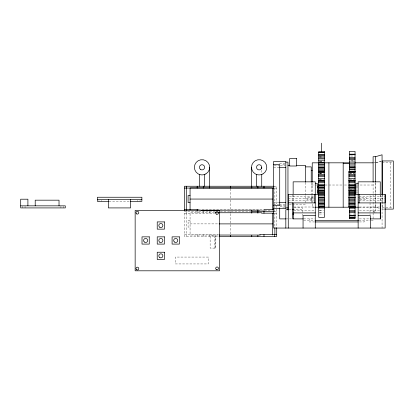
<?xml version="1.0" encoding="UTF-8"?>
<svg xmlns="http://www.w3.org/2000/svg" width="414" height="414" viewBox="0 0 414 414"><rect width="100%" height="100%" fill="white"/><g stroke="black" fill="none" stroke-linecap="round" stroke-linejoin="round"><path stroke-width="0.31" stroke-dasharray="2.07 1.55" d="M215.528 248.105L215.544 235.83L210.136 235.83L210.136 248.105L215.528 248.105L215.528 235.83M375.731 162.826L381.656 161.113M376.14 162.63L381.47 161.082M350.591 156.011L354.42 156.042M319.36 156.859L323.189 156.859M319.36 156.927L323.189 156.927M319.36 157.31L323.189 157.304M350.539 160.492L354.446 160.477M352.003 160.958L354.446 160.958M319.36 161.481L323.189 161.481M319.36 161.62L323.189 161.62M382.246 162.712L392.684 162.712M373.63 162.826L375.545 162.8M285.215 163.613L279.719 163.613L279.719 162.371M282.772 164.529L285.215 164.529M274.223 165.445L279.108 165.445M280.33 165.445L285.215 165.445M273.613 167.582L279.108 167.582M319.36 173.445L323.189 173.445M319.577 173.802L323.241 173.802M349.561 173.802L354.446 173.802M319.577 173.854L323.241 173.854M349.561 173.854L354.446 173.854M319.36 179.133L323.189 179.133M319.36 179.34L323.241 179.278M349.561 179.278L354.446 179.278M311.23 185.017L314.386 185.017M315.018 185.017L316.912 185.017M325.119 185.017L328.276 185.017M328.907 185.017L342.559 185.017M344.453 185.017L348.272 185.017M356.552 185.017L373.102 185.017M356.459 186.176L357.582 186.176M274.208 186.243L276.707 186.243L276.707 227.043M356.459 187.366L357.582 187.366M276.707 188.075L274.565 188.075L274.565 186.243M349.954 189.384L354.42 189.384M356.459 190.911L357.582 190.911M356.459 192.101L357.582 192.101M289.407 196.386L314.283 196.386M359.135 196.386L385.149 196.386M313.372 197.701L307.028 197.701L307.028 199.532L313.372 199.532M358.141 197.701L366.385 197.701L366.385 199.532L358.141 199.532M288.263 198.617L314.283 198.617M359.135 198.617L385.149 198.617M311.23 199.496L312.234 199.496M288.263 200.852L314.283 200.852M359.135 200.852L384.58 200.852M108.991 201.364L129.918 201.364M273.613 202.451L279.719 202.451M273.613 204.588L278.757 204.588M279.398 204.588L285.184 204.588M289.226 204.573L291.746 204.573M292.377 204.573L305.625 204.573L305.625 203.905M279.719 205.504L285.215 205.504M280.04 206.42L285.184 206.42M293.78 207.01L314.64 207.01M359.404 207.01L379.633 207.01M314.8 207.207L312.234 207.207L312.234 181.27M359.098 207.207L375.731 207.207L379.286 208.237M382.246 207.321L392.684 207.321M294.235 207.766L302.344 207.766L302.344 215.534M282.772 207.916L285.215 207.916M384.089 209.091L382.246 209.091L382.246 194.973M198.487 209.51L263.376 209.51M289.003 209.732L302.344 209.732M260.939 210.198L272.536 210.198M319.36 210.172L323.189 210.172M293.78 210.483L314.64 210.483M319.36 210.483L323.189 210.483M359.404 210.483L379.633 210.483M215.213 211.342L184.463 211.342L184.463 236.441L218.416 236.441M220.336 211.342L251.081 211.342M274.14 211.342L276.707 211.342M373.102 211.854L376.73 212.222M373.102 211.984L375.545 211.984L375.545 182.398M319.36 212.398L323.189 212.398M214.55 212.749L190.067 212.749L190.067 235.038L218.416 235.038M319.36 212.729L323.189 212.729M184.463 213.174L214.54 213.174M276.707 213.174L274.565 213.174L274.565 209.51M319.36 214.022L323.189 214.022M349.318 214.038L355.057 214.022M285.826 218.892L292.18 218.892M303.669 218.892L314.661 218.892M359.362 218.892L369.712 218.892M190.067 220.326L188.101 220.326L188.101 227.457L190.067 227.457M303.628 220.419L314.63 220.419M358.948 220.419L370.53 220.419M371.172 220.419L373.102 220.419L373.102 182.398M314.661 221.945L309.165 221.945L309.165 218.892M359.362 221.945L364.248 221.945L364.248 218.892M190.067 223.891L218.416 223.891M184.463 234.609L218.39 234.609M375.545 207.233L379.1 208.263M390.216 162.712L390.216 207.321M382.065 193.788L382.065 228.052M380.569 194.906L380.569 201.654M380.264 194.958L380.264 201.685M375.731 182.465L375.731 207.207M370.049 195.584L370.049 214.897M352.003 160.477L352.003 161.419M321.595 160.927L321.595 162.195M311.23 182.496L311.23 202.534M305.625 182.486L305.625 202.534M293.148 194.958L293.148 201.685M292.843 194.906L292.843 201.654M279.719 207.031L279.719 207.662M274.87 188.075L274.87 209.51M274.87 213.174L274.87 227.043M261.731 170.278L261.731 173.243M230.582 188.706L230.582 199.424M230.582 200.055L230.582 209.51M230.582 211.342L230.582 213.174M230.582 213.805L230.582 234.609M214.856 235.83L214.856 248.105M209.396 211.342L209.396 213.174M209.396 234.609L209.396 236.441M203.29 211.342L203.29 213.174M203.29 234.609L203.29 236.441M197.183 211.342L197.183 213.174M197.183 234.609L197.183 236.441M186.6 211.342L186.6 213.174M186.6 234.609L186.6 236.441M186.295 213.174L186.295 234.609M140.03 200.36L140.03 201.364M137.531 200.36L137.531 201.364M101.471 200.36L101.471 201.364M98.967 200.36L98.967 201.364M63.704 206.358L63.704 207.916M60.925 206.358L60.925 207.916M25.052 206.358L25.052 207.916M22.273 206.358L22.273 207.916M208.335 257.068L175.36 257.068L175.36 263.935L208.335 263.935L208.335 257.068"/><path stroke-width="0.62" d="M380.264 213.148L380.264 202.907L358.141 202.907M288.248 194.476L292.843 194.332M373.102 182.098L373.102 156.715L375.545 156.715L382.065 154.779L382.065 194.223M324.462 151.622L318.723 151.586L318.723 171.738M318.723 152.29L324.462 152.29M318.723 152.678L324.462 152.678M349.318 154.189L355.057 154.189M318.723 154.5L324.462 154.438M349.318 154.727L355.057 154.727M318.723 155.141L324.462 155.141M318.723 156.057L324.462 156.057M349.318 157.496L355.057 157.491M318.723 157.905L324.462 157.905M349.318 158.36L355.057 158.36M318.723 158.857L324.462 158.857M349.318 159.685L355.057 159.685M318.723 160.234L324.462 160.234M349.318 162.029L355.057 162.029M285.826 162.117L287.963 162.117L287.963 209.851M318.723 162.573L324.462 162.573M318.723 162.702L324.462 162.702M318.723 162.826L312.234 162.826L312.234 181.824M324.462 162.826L349.545 162.826M355.279 162.826L373.102 162.826M349.318 163.219L355.057 163.219M343.18 163.582L349.613 163.582M318.723 163.908L324.462 163.908M273.613 164.529L279.719 164.529L279.719 205.504L273.613 205.504M318.723 164.756L324.462 164.756M349.318 164.917L355.057 164.917M287.963 165.46L289.857 165.46M296.791 165.46L305.625 165.46L305.625 182.082M318.723 165.952L324.462 165.952M349.318 166.19L355.057 166.19M305.625 166.878L311.23 166.878L311.23 182.082M318.723 167.158L324.462 167.158M349.318 167.204L355.057 167.204M279.719 167.582L285.826 167.582M318.723 167.665L324.462 167.665M349.318 167.66L355.057 167.66M318.723 168.275L324.462 168.275M349.318 168.995L355.057 168.995M318.723 169.756L324.462 169.756M349.318 169.776L355.057 169.776M318.723 170.397L324.462 170.397M311.23 170.537L312.234 170.537M355.057 171.267L349.318 171.267L349.318 151.415L355.057 151.415L355.057 218.618L349.318 218.618L349.318 206.679M324.462 171.406L318.356 171.406L318.356 207.026L324.462 207.026M355.057 171.406L348.95 171.406L348.95 207.026L355.057 207.026M318.356 171.567L324.462 171.567M348.95 171.567L355.057 171.567M318.356 172.001L324.462 172.001M348.95 172.001L355.057 172.001M318.356 172.534L324.462 172.534M348.95 172.534L355.057 172.534M318.356 174.61L324.462 174.61M348.95 174.61L355.057 174.61M318.356 175.339L324.462 175.339M348.95 175.339L355.057 175.339M318.356 176.478L324.462 176.478M348.95 176.478L355.057 176.478M318.356 178.455L324.462 178.455M348.95 178.455L355.057 178.455M318.356 180.245L324.462 180.245M348.95 180.245L355.057 180.245M318.356 180.592L324.462 180.592M348.95 180.592L355.057 180.592M318.356 181.022L324.462 181.022M348.95 181.022L355.057 181.022M318.356 181.13L324.462 181.13M348.95 181.13L355.057 181.13M318.356 182.683L324.462 182.683M348.95 182.683L355.057 182.683M315.271 183.614L317.517 183.614L317.517 194.663L315.271 194.663M358.141 183.614L355.895 183.614L355.895 194.663L358.141 194.663M318.356 184.22L324.462 184.22M348.95 184.22L355.057 184.22M318.356 185.213L324.462 185.213M348.95 185.213L355.057 185.213M318.356 185.544L324.462 185.544M348.95 185.544L355.057 185.544M317.517 186.176L318.733 186.176M273.944 186.243L184.463 186.243L184.463 210.731M318.356 186.859L324.462 186.859M348.95 186.859L355.057 186.859M318.356 187.325L324.462 187.325M348.95 187.325L355.057 187.325M317.517 187.366L318.733 187.366M318.356 187.563L324.462 187.563M348.95 187.563L355.057 187.563M184.463 188.075L273.944 188.075M318.356 188.266L324.462 188.266M348.95 188.266L355.057 188.266M318.356 189.964L324.462 189.964M348.95 189.964L355.057 189.964M318.356 190.802L324.462 190.802M348.95 190.802L355.057 190.802M318.356 190.875L324.462 190.875M348.95 190.875L355.057 190.875M317.517 190.911L318.733 190.911M318.356 191.092L324.462 191.092M348.95 191.092L355.057 191.092M317.517 192.101L318.733 192.101M318.356 192.5L324.462 192.5M348.95 192.5L355.057 192.5M318.356 193.079L324.462 193.079M348.95 193.079L355.057 193.079M318.356 193.892L324.462 193.892M348.95 193.892L355.057 193.892M315.271 194.332L293.148 194.332L293.148 181.839L315.271 181.839L315.271 228.052M358.141 194.332L380.264 194.332L380.264 181.839L358.141 181.839L358.141 228.052M380.569 194.332L385.17 194.476L385.149 202.907L380.569 202.907M318.356 194.471L324.462 194.471M348.95 194.471L355.057 194.471M190.067 195.491L188.101 195.491L188.101 202.622L190.067 202.622M318.356 195.651L324.462 195.651M348.95 195.651L355.057 195.651M318.356 197.183L324.462 197.183M348.95 197.183L355.057 197.183M318.356 197.204L324.462 197.204M348.95 197.204L355.057 197.204M318.356 197.54L324.462 197.54M348.95 197.54L355.057 197.54M318.356 198.13L324.462 198.13M348.95 198.13L355.057 198.13M190.067 199.056L272.536 199.056M97.393 199.351L141.878 199.351M318.356 199.615L324.462 199.615M348.95 199.615L355.057 199.615M318.356 200.433L324.462 200.433M348.95 200.433L355.057 200.433M108.354 201.364L97.393 201.364L97.393 197.245L141.878 197.245L141.878 201.364L130.275 201.364M318.356 201.887L324.462 201.887M348.95 201.887L355.057 201.887M279.719 202.451L285.826 202.451M292.843 202.907L288.248 202.762M315.271 202.907L293.148 202.907L293.138 218.892M318.356 203.015L324.462 203.015M348.95 203.015L355.057 203.015M318.356 203.548L324.462 203.548M348.95 203.548L355.057 203.548M318.356 204.459L324.462 204.459M348.95 204.459L355.057 204.459M20.7 205.841L65.277 205.841L65.277 207.916L20.7 207.916L20.7 199.201L27.904 199.201L27.904 205.841M318.356 205.934L324.462 205.934M348.95 205.934L355.057 205.934M318.356 206.441L324.462 206.441M348.95 206.441L355.057 206.441M318.356 206.829L324.462 206.829M348.95 206.829L355.057 206.814M315.442 207.207L319.287 207.207M324.421 207.207L349.545 207.207M355.279 207.207L358.462 207.207M349.318 207.626L355.057 207.626M349.318 207.869L355.057 207.869M285.826 207.916L287.963 207.916M318.723 207.968L324.462 207.968M349.318 208.004L355.057 208.004M273.613 208.558L285.826 208.558L285.826 161.476L273.613 161.476L273.613 228.052L385.149 228.052L385.149 194.332M384.704 209.091L393.3 209.091L393.3 160.942L382.246 160.942L382.246 194.471M184.463 209.51L198.404 209.51M273.944 209.51L263.987 209.51L263.987 213.174M288.367 209.732L285.826 209.732L285.826 228.052M292.18 209.732L293.448 209.732M201.023 210.198L260.297 210.198M349.318 210.348L355.057 210.348M251.774 211.342L273.944 211.342M349.318 211.678L355.057 211.678M349.318 212.542L355.057 212.537M215.197 212.749L261.586 212.749M315.271 212.899L293.138 212.899L293.148 214.825M358.141 212.899L380.28 212.899L380.28 218.892M261.544 213.174L273.944 213.174M349.318 215.306L355.057 215.306M315.271 215.534L303.058 215.534L303.058 228.052M358.141 215.534L370.354 215.534L370.354 228.052M349.318 215.777L355.057 215.777M349.318 215.844L355.057 215.844M349.318 217.547L355.057 217.547M349.318 217.893L355.057 217.893M285.826 218.892L279.719 218.892L279.719 208.454M303.255 218.892L292.843 218.892L292.843 202.762M370.157 218.892L380.569 218.892L380.569 202.762M315.209 220.419L358.488 220.419M315.271 221.945L358.141 221.945M219.063 223.891L272.536 223.891M259.713 234.609L276.707 234.609M219.063 235.038L260.297 235.038M219.027 236.441L276.707 236.441L276.707 227.674M375.545 156.715L375.545 182.098M359.135 194.332L359.135 202.907M343.18 162.826L343.18 207.207M328.907 162.826L328.907 207.207M324.462 151.586L324.462 217.324L318.723 217.324L318.723 206.503M321.595 143.192L321.595 151.426M314.283 194.332L314.283 202.907M288.263 194.332L288.263 228.052M274.87 227.674L274.87 234.609M274.565 234.609L274.565 236.441M272.536 209.82L272.536 187.909L190.067 187.909L190.067 209.82M272.536 213.127L272.536 235.038M263.987 186.243L263.987 188.075M263.987 234.609L263.987 236.441M261.731 167.313A2.598 2.598 0 0 1 257.834 169.564A2.598 2.598 0 0 1 257.834 165.067A2.598 2.598 0 0 1 261.731 167.313L261.731 168.503M261.731 174.434L261.731 186.243M257.881 186.243L257.881 188.075M257.881 210.121L257.881 213.174M257.881 235.219L257.881 236.441M256.54 174.434L256.54 186.243M251.774 186.243L251.774 188.075M251.774 210.121L251.774 213.174M251.774 235.219L251.774 236.441M251.5 167.313L251.5 186.243M230.582 186.243L230.582 188.075M230.582 235.219L230.582 236.441M209.67 167.313L209.67 186.243M209.396 186.243L209.396 188.075M204.63 174.434L204.63 186.243M203.29 186.243L203.29 188.075M199.439 174.434L199.439 186.243M197.183 186.243L197.183 188.075M197.183 209.51L197.183 210.731M186.6 186.243L186.6 188.075M186.6 209.51L186.6 210.731M186.295 188.075L186.295 209.51M130.55 199.351L130.55 207.916L108.354 207.916L108.354 199.351M59.021 205.841L59.021 200.174L35.206 200.174L35.206 205.841M205.851 173.927C203.502 175.231 200.573 175.231 198.218 173.927A7.633 7.633 0 0 1 196.189 162.407A7.633 7.633 0 0 1 207.885 162.407A7.633 7.633 0 0 1 205.851 173.927M262.952 173.927C260.597 175.231 257.668 175.231 255.319 173.927A7.633 7.633 0 0 1 253.285 162.407A7.633 7.633 0 0 1 264.981 162.407A7.633 7.633 0 0 1 262.952 173.927M296.693 158.634L289.521 158.634L289.521 166.004L296.693 166.004L296.693 158.634M219.498 210.472L135.15 210.472L135.15 270.808L219.498 270.808L219.498 210.472M164.462 221.909L157.227 221.909L157.227 229.144L164.462 229.144L164.462 221.909M149.257 236.855L142.018 236.855L142.018 244.089L149.257 244.089L149.257 236.855M164.462 236.855L157.227 236.855L157.227 244.089L164.462 244.089L164.462 236.855M179.329 236.855L172.095 236.855L172.095 244.089L179.329 244.089L179.329 236.855M164.462 252.229L157.227 252.229L157.227 259.464L164.462 259.464L164.462 252.229M159.83 227.286A2.029 2.029 0 0 0 162.873 225.526A2.029 2.029 0 0 0 159.83 223.767A2.029 2.029 0 0 0 159.83 227.286M174.278 241.911A2.029 2.029 0 0 0 177.673 241A2.029 2.029 0 0 0 175.189 238.511A2.029 2.029 0 0 0 174.278 241.911M136.682 213.914A1.397 1.397 0 0 0 138.778 212.703A1.397 1.397 0 0 0 136.682 211.492A1.397 1.397 0 0 0 136.682 213.914M216.372 214.11A1.397 1.397 0 0 0 218.468 212.899A1.397 1.397 0 0 0 216.372 211.694A1.397 1.397 0 0 0 216.372 214.11M216.372 269.592A1.397 1.397 0 0 0 218.468 268.381A1.397 1.397 0 0 0 216.372 267.17A1.397 1.397 0 0 0 216.372 269.592M136.682 269.788A1.397 1.397 0 0 0 138.778 268.577A1.397 1.397 0 0 0 136.682 267.366A1.397 1.397 0 0 0 136.682 269.788M159.83 257.606A2.029 2.029 0 0 0 162.873 255.847A2.029 2.029 0 0 0 159.83 254.087A2.029 2.029 0 0 0 159.83 257.606M159.83 242.231A2.029 2.029 0 0 0 162.873 240.472A2.029 2.029 0 0 0 159.83 238.712A2.029 2.029 0 0 0 159.83 242.231M144.201 241.911A2.029 2.029 0 0 0 147.601 241A2.029 2.029 0 0 0 145.112 238.511A2.029 2.029 0 0 0 144.201 241.911M200.738 169.564A2.598 2.598 0 0 0 204.63 167.313A2.598 2.598 0 0 0 200.738 165.067A2.598 2.598 0 0 0 200.738 169.564"/></g></svg>
